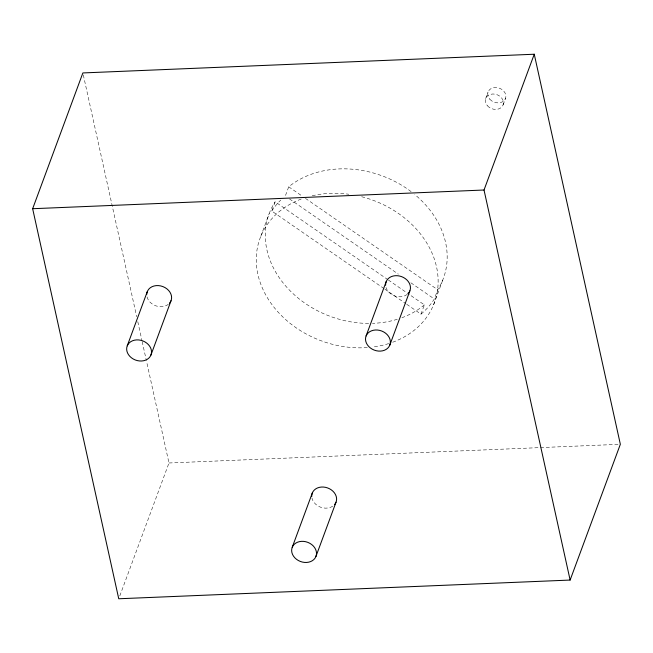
<?xml version="1.0" encoding="UTF-8"?>
<svg xmlns="http://www.w3.org/2000/svg" width="653" height="653" viewBox="0 0 653 653"><rect width="100%" height="100%" fill="white"/><g stroke="black" fill="none" stroke-linecap="round" stroke-linejoin="round"><path stroke-width="0.49" stroke-dasharray="3.27 2.45" d="M260.816 236.337L269.256 213.409M119.809 595.895L168.98 462.985L146.574 361.493M384.086 288.642L271.746 211.025L275.158 201.793L387.507 279.411M411.112 191.631A92.93 74.891 20.3 0 0 288.716 186.807L285.304 196.047A92.93 74.891 20.3 0 0 284.243 196.92M485.652 98.587L488.06 92.065M406.721 304.282L420.981 314.126L424.393 304.894L410.141 295.05M503.137 104.815L505.544 98.301M420.981 314.126A92.93 74.891 20.3 0 0 434.327 299.001L437.739 289.769A92.93 74.891 20.3 0 0 414.769 194.521M433.576 304.78L443.469 278.137M168.98 462.985L618.309 444.366M288.716 186.807L302.11 196.063M305.465 198.381L437.739 289.769M289.491 198.936L398.322 274.129M410.884 282.806L434.327 299.001M388.339 279.99L409.3 294.47M384.927 289.222L405.888 303.702M83.315 74.932L136.689 316.721M137.791 321.692L141.962 340.597M142.183 341.592L146.354 360.497M332.736 506.206A12.717 10.252 20.3 0 1 320.354 507.103A12.717 10.252 20.3 0 1 311.946 498.1M407.227 294.397A12.717 10.252 20.3 0 1 395.073 296.062A12.717 10.252 20.3 0 1 386.005 287.5M168.376 304.29A12.717 10.252 20.3 0 1 155.789 305.816A12.717 10.252 20.3 0 1 146.958 296.642M361.664 196.733A92.93 74.891 20.3 0 1 436.677 267.542A92.93 74.891 20.3 0 1 392.298 342.376M388.715 343.584A92.93 74.891 20.3 0 1 373.369 346.963M367.304 347.584A92.93 74.891 20.3 0 1 262.62 288.626A92.93 74.891 20.3 0 1 301.213 199.059M312.207 195.761A92.93 74.891 20.3 0 1 348.816 194.243M271.746 211.025A92.93 74.891 20.3 0 1 280.757 200.087M424.393 304.894A92.93 74.891 20.3 0 1 401.905 317.733M397.302 319.284A92.93 74.891 20.3 0 1 372.439 323.349M368.667 323.406A92.93 74.891 20.3 0 1 282.153 281.688A92.93 74.891 20.3 0 1 275.158 201.793M489.864 99.28A9.281 7.477 20.3 0 0 505.349 98.799A9.281 7.477 20.3 0 0 495.203 87.469A9.281 7.477 20.3 0 0 489.864 99.28M487.448 105.802A9.281 7.477 20.3 0 0 502.932 105.313A9.281 7.477 20.3 0 0 492.795 93.991A9.281 7.477 20.3 0 0 487.448 105.802"/><path stroke-width="0.98" d="M32.65 208.715L82.874 72.94L534.252 54.232L620.35 444.285L570.126 580.06L118.748 598.768L32.65 208.715L484.02 190.015L534.252 54.232M127.245 345.837L147.333 291.524M150.933 355.069A12.717 10.252 20.3 0 0 136.469 339.903A12.717 10.252 20.3 0 0 129.865 356.383A12.717 10.252 20.3 0 0 150.933 355.069L171.029 300.755M366.096 335.936L386.184 281.623M292.226 547.287L312.322 492.974M389.792 345.168A12.717 10.252 20.3 0 0 375.32 330.002A12.717 10.252 20.3 0 0 368.716 346.482A12.717 10.252 20.3 0 0 389.792 345.168L409.88 290.863M315.921 556.519A12.717 10.252 20.3 0 0 301.457 541.353A12.717 10.252 20.3 0 0 294.854 557.833A12.717 10.252 20.3 0 0 315.921 556.519L336.017 502.206M484.02 190.015L570.126 580.06M311.734 496.59A12.717 10.252 20.3 0 1 327.553 487.913A12.717 10.252 20.3 0 1 334.458 504.704M385.596 285.239A12.717 10.252 20.3 0 1 401.415 276.57A12.717 10.252 20.3 0 1 408.321 293.352M146.737 294.389A12.717 10.252 20.3 0 1 162.989 286.626A12.717 10.252 20.3 0 1 169.47 303.253"/></g></svg>
